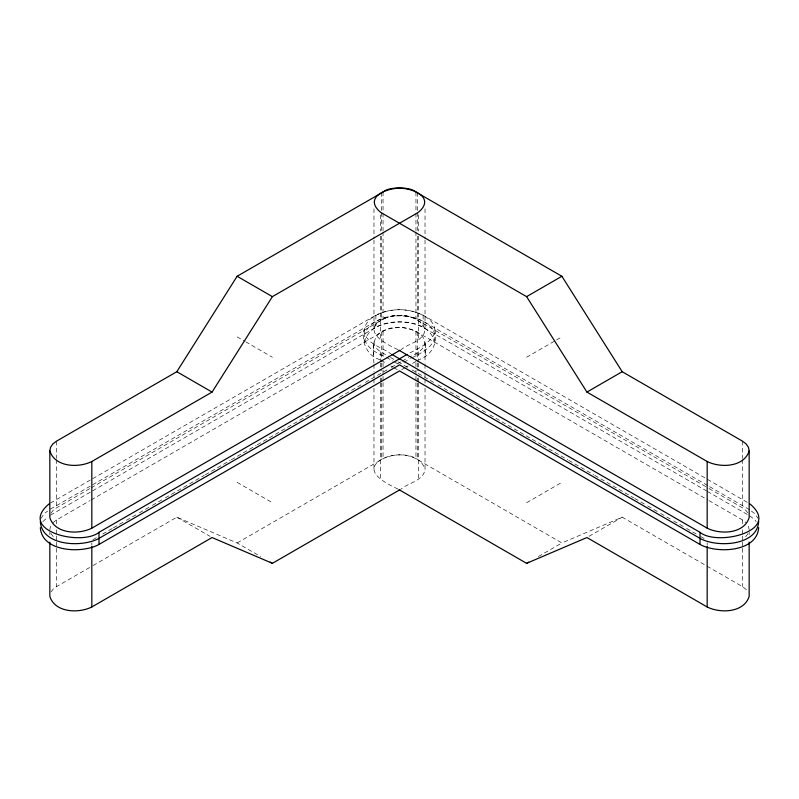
<?xml version="1.0" encoding="UTF-8"?>
<svg xmlns="http://www.w3.org/2000/svg" width="799" height="799" viewBox="0 0 799 799"><rect width="100%" height="100%" fill="white"/><g stroke="black" fill="none" stroke-linecap="round" stroke-linejoin="round"><path stroke-width="0.6" stroke-dasharray="4 3" d="M49.838 529.777L50.517 526.141M425.028 239.99L425.028 329.837C423.62 341.483 408.549 343.29 401.018 349.662M91.146 499.964L383.041 331.435C402.556 317.922 448.569 340.604 409.667 356.793M92.634 478.711L375.88 315.176C392.758 306.786 415.12 307.855 429.912 320.029C445.772 335.979 419.565 347.984 408.189 353.797M434.926 329.977C437.782 343.55 431.979 354.856 418.996 359.68M425.028 388.134L425.028 469.243C423.62 480.888 408.559 482.696 401.028 489.068M380.004 359.68C363.235 354.956 358.282 332.544 369.088 320.029C383.88 307.855 406.242 306.786 423.12 315.176L706.366 478.711M364.074 342.102C370.796 319.001 405.013 318.252 423.12 327.3L706.366 490.826M397.982 349.662C387.145 344.509 361.308 332.184 381.523 319.8C394.446 312.898 410.386 315.036 423.12 321.238L708.533 486.022M373.972 363.175C372.943 350.861 370.866 333.043 386.656 329.617C396.194 326.651 406.981 326.751 415.959 331.435L707.854 499.964M397.972 489.068C387.135 483.914 361.308 471.59 381.523 459.205C392.059 453.732 405.313 453.293 415.959 458.716L561.877 542.97L622.191 517.183L705.946 565.532M40.899 518.471L44.115 513.757L47.63 511.07M42.836 521.697L47.63 517.133M51.086 513.188L52.804 510.671L56.549 507.814L90.067 488.459M51.086 591.979L52.804 589.462L56.549 586.606L91.985 566.151M745.597 536.848L748.174 533.422M52.804 522.786L56.549 519.929L90.067 500.583M50.467 503.05L91.555 479.33M50.467 509.113L91.555 485.393M92.634 484.773L375.88 321.238C390.461 313.747 418.286 310.771 425.028 329.837M91.146 487.839L383.041 319.31L387.994 317.153M50.467 515.175L91.555 491.455M92.634 490.826L375.88 327.3C393.987 318.252 428.204 319.001 434.926 342.102M92.904 539.675L98.317 536.548M102.642 534.052L112.369 528.439M113.448 527.819L125.343 520.948M126.422 520.329L138.317 513.457M139.396 512.838L151.291 505.967M152.369 505.348L164.264 498.476M165.343 497.857L204.264 475.385M205.343 474.766L230.212 460.404M231.291 459.785L256.149 445.423M257.238 444.803L309.123 414.841M313.448 412.344L335.071 399.86M339.395 397.363L361.018 384.878M365.343 382.381L386.966 369.897M391.29 367.4L401.018 361.787M402.097 361.158L408.589 357.423M403.865 362.356L410.346 358.611M411.425 357.992C422.951 352.878 444.644 340.414 429.912 326.092C419.355 316.923 404.504 314.816 391.011 316.334M401.697 369.667L404.943 367.8M406.022 367.17L408.189 365.922M412.514 363.425L417.917 360.309M93.054 565.532L176.809 517.183L237.123 542.97L260.634 556.543M526.601 357.253L555.465 340.594M556.533 339.974L561.877 336.888M237.123 542.97L383.041 458.716C396.244 452.104 419.855 452.923 425.028 469.243M526.601 502.721L561.877 482.356M538.366 556.543L561.877 542.97M589.033 536.319L622.191 517.183M407.989 316.334C377.398 310.182 340.504 339.195 385.408 356.744M411.006 317.153L415.959 319.31L707.854 487.839M707.445 479.33L748.533 503.05M709.612 486.641L749.612 509.732M708.933 488.459L742.451 507.814L746.196 510.671L747.914 513.188M707.445 491.455L748.533 515.175M708.933 500.583L742.451 519.929L746.196 522.786M364.074 329.977C365.083 343.67 381.662 347.006 390.811 353.797M373.972 341.962C374.302 350.192 383.54 353.048 389.333 356.793M390.411 357.423L396.903 361.158M397.982 361.787L407.71 367.4M412.034 369.897L433.657 382.381M437.982 384.878L459.605 397.363M463.929 399.86L485.552 412.344M489.877 414.841L541.762 444.803M542.851 445.423L567.709 459.785M568.788 460.404L593.657 474.766M594.736 475.385L633.657 497.857M634.736 498.476L646.631 505.348M647.709 505.967L659.604 512.838M660.683 513.457L672.578 520.329M673.657 520.948L685.552 527.819M686.631 528.439L696.358 534.052M700.683 536.548L706.096 539.675M386.486 357.363L392.978 361.108M394.057 361.737L397.303 363.605M381.083 360.309L386.486 363.425M390.811 365.922L392.978 367.17M394.057 367.8L397.303 369.667M707.015 566.151L742.451 586.606L746.196 589.462L747.914 591.979M237.123 336.888L244.604 341.213M245.673 341.822L272.399 357.253M237.123 482.356L272.399 502.721M176.809 517.183L210.067 536.379M751.37 511.07L754.885 513.757L758.101 518.471M749.612 515.794L754.885 519.809L756.164 521.697M50.826 533.422L53.403 536.848M748.483 526.141L749.162 529.777M749.162 532.244L749.162 534.711M742.451 441.138L742.451 458.426M742.451 459.655L742.451 507.814M742.451 519.929L742.451 524.873M742.451 529.807L742.451 534.751M742.451 535.979L742.451 540.923M742.451 542.161L742.451 547.095M742.451 548.334L742.451 586.606M707.175 542.771L707.175 545.238M425.487 343.81L425.487 355.935M425.028 208.799L425.028 238.741M425.028 341.962L425.028 363.175M425.028 364.424L425.028 371.915M425.028 373.153L425.028 378.147M425.028 379.395L425.028 383.14M423.12 315.176L423.12 327.3M418.316 214.891L418.316 231.111M418.316 236.105L418.316 339.675M418.316 351.8L418.316 361.787M418.316 363.036L418.316 370.516M418.316 378.007L418.316 381.752M418.316 383.001L418.316 479.08M417.478 192.519L417.478 211.236M417.478 212.484L417.478 231.201M417.478 236.194L417.478 319.8M417.478 331.925L417.478 361.867M417.478 363.116L417.478 370.606M417.478 378.087L417.478 381.832M417.478 383.081L417.478 459.205M415.959 192.03L415.959 211.995M415.959 213.243L415.959 230.711M415.959 231.96L415.959 319.31M415.959 331.435L415.959 357.642M415.959 362.636L415.959 368.868M415.959 370.117L415.959 375.111M415.959 376.359L415.959 381.353M415.959 382.601L415.959 458.716M383.041 192.03L383.041 211.995M383.041 213.243L383.041 230.711M383.041 231.96L383.041 319.31M383.041 331.435L383.041 357.642M383.041 362.636L383.041 368.868M383.041 370.117L383.041 375.111M383.041 376.359L383.041 381.353M383.041 382.601L383.041 458.716M381.523 192.519L381.523 211.236M381.523 212.484L381.523 231.201M381.523 236.194L381.523 319.8M381.523 331.925L381.523 361.867M381.523 363.116L381.523 370.606M381.523 378.087L381.523 381.832M381.523 383.081L381.523 459.205M380.684 214.891L380.684 231.111M380.684 236.105L380.684 339.675M380.684 351.8L380.684 361.787M380.684 363.036L380.684 370.516M380.684 378.007L380.684 381.752M380.684 383.001L380.684 479.08M375.88 315.176L375.88 327.3M373.972 208.799L373.972 238.741M373.972 239.99L373.972 329.837M373.972 364.424L373.972 371.915M373.972 373.153L373.972 378.147M373.972 379.395L373.972 383.14M373.972 388.134L373.972 469.243M373.513 343.81L373.513 355.935M91.825 542.771L91.825 545.238M56.549 441.138L56.549 458.426M56.549 459.655L56.549 507.814M56.549 519.929L56.549 524.873M56.549 529.807L56.549 534.751M56.549 535.979L56.549 540.923M56.549 542.161L56.549 547.095M56.549 548.334L56.549 586.606M49.838 532.244L49.838 534.711"/><path stroke-width="1.2" d="M49.838 450.976L50.517 447.35L52.804 443.994L56.549 441.138L176.809 371.715L237.123 276.274L383.041 192.03C395.675 181.513 441.208 193.208 418.316 212.394L272.399 296.639L212.075 392.079L91.825 461.502C78.622 468.124 55.021 467.295 49.838 450.976L49.838 517.652C55.021 533.972 78.622 534.791 91.825 528.179L399.939 350.292M40.33 521.537C41.778 546.136 82.297 547.744 98.996 538.376L399.54 364.853L700.004 538.376C716.703 547.744 757.222 546.136 758.67 521.537M40.33 527.59C41.778 552.199 82.297 553.807 98.996 544.439L399.54 370.916L700.004 544.439C716.703 553.807 757.222 552.199 758.67 527.59M749.162 450.976C743.979 467.295 720.378 468.124 707.175 461.502L586.925 392.079L526.601 296.639L380.684 212.394C357.792 193.208 403.325 181.513 415.959 192.03L561.877 276.274L622.191 371.715L742.451 441.138L746.196 443.994L748.483 447.35L749.162 450.976L749.162 517.652C743.979 533.972 720.378 534.791 707.175 528.179L399.061 350.292M49.388 503.67C16.21 530.786 81.668 546.666 98.996 532.314L407.1 354.426M526.601 296.639L561.877 276.274M49.838 542.121L49.838 596.444C55.021 612.763 78.622 613.592 91.825 606.97L212.075 537.547L272.399 563.335L399.939 489.697M586.925 392.079L622.191 371.715M399.061 489.697L526.601 563.335L528.748 562.096M526.601 563.335L586.925 537.547L707.175 606.97C720.378 613.592 743.979 612.763 749.162 596.444L749.162 542.121M391.9 354.426L700.004 532.314C717.332 546.666 782.79 530.786 749.612 503.67M237.123 276.274L272.399 296.639M176.809 371.715L212.075 392.079M270.252 562.096L272.399 563.335M707.175 461.502L707.175 528.179M707.175 546.476L707.175 606.97M700.004 532.314L700.004 544.439M98.996 532.314L98.996 544.439M91.825 461.502L91.825 528.179M91.825 546.476L91.825 606.97"/></g></svg>
